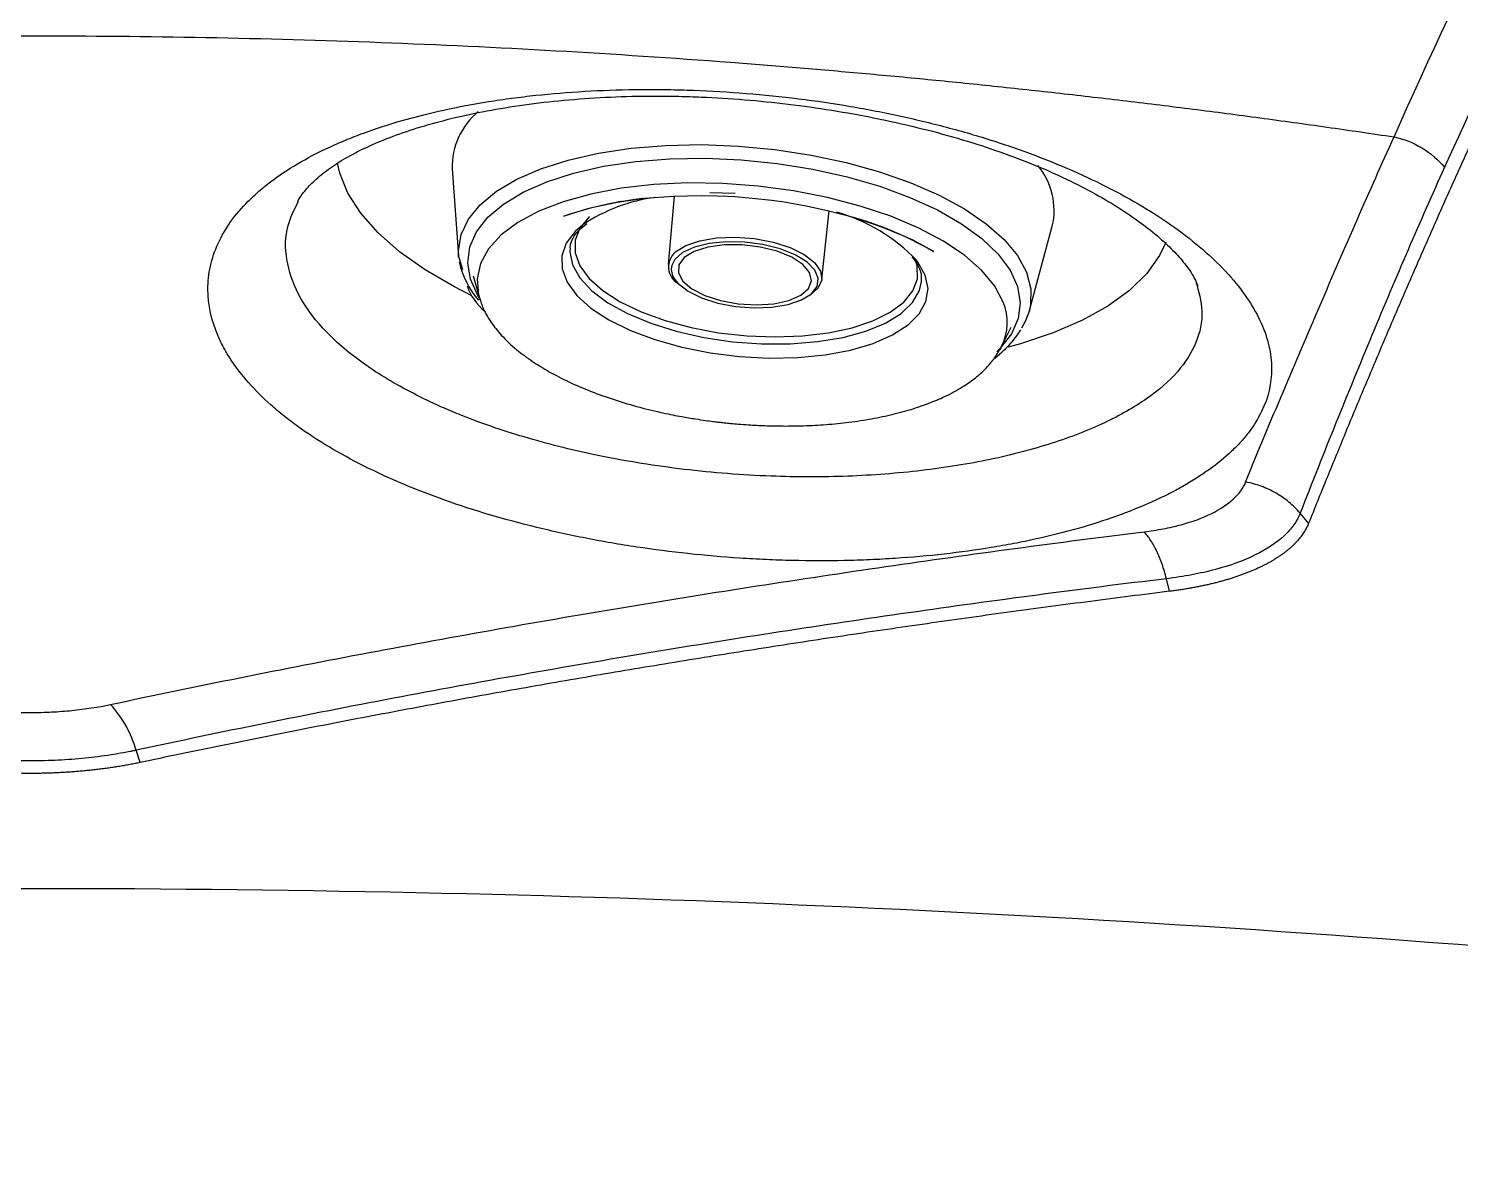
# Model space of a CAD drawing. Extents: x 527 to 611, y 788 to 934.
# Drawn here: x 569.282 to 573.551, y 875.914 to 879.294 of the extents above; entities that cross this region are included whole.
import ezdxf

# ---------------------------------------------------------------- set-up
doc = ezdxf.new("R2010")
doc.units = 0
doc.header["$MEASUREMENT"] = 0
doc.layers.add('1', color=4, linetype='Continuous')
doc.layers.add('GEOMETRY', color=4, linetype='Continuous', lineweight=25)

# ---------------------------------------------------------------- blocks, each defined once
blk = doc.blocks.new('2026_FLASH')
at = {"layer": 'GEOMETRY'}
for p, q in [((43.4652, 75.5626), (43.4847, 75.3024)), ((44.1274, 75.4815), (44.1098, 75.277)), ((44.5679, 75.2332), (44.5894, 75.4373)), ((45.1866, 75.1399), (45.2549, 75.3917)), ((43.485, 75.2989), (43.4847, 75.3024)), ((43.4847, 75.3019), (43.4961, 75.2626)), ((43.5287, 75.2438), (43.5458, 75.1812)), ((44.8649, 75.2265), (44.8653, 75.2335)), ((43.5458, 75.1812), (43.5511, 75.1662)), ((45.1036, 75.0324), (45.1323, 75.0907)), ((46.019, 74.5057), (45.9939, 74.5357)), ((45.5951, 74.3404), (45.5951, 74.3404)), ((45.6046, 74.3029), (45.5951, 74.3404)), ((42.5354, 73.7925), (42.5235, 73.829))]:
    blk.add_line(p, q, dxfattribs=at)
at = {"layer": 'GEOMETRY', "flags": 128}
for points in [[(43.8116, 75.5888), (43.9019, 75.6094), (43.9993, 75.624), (44.1024, 75.6325), (44.2093, 75.6347), (44.3183, 75.6306), (44.4277, 75.6203), (44.5356, 75.6038), (44.6402, 75.5815), (44.7399, 75.5538), (44.8331, 75.5211), (44.918, 75.4839), (44.9935, 75.4429), (45.0582, 75.3987), (45.1111, 75.352), (45.1513, 75.3037), (45.1782, 75.2545), (45.1912, 75.2052), (45.1903, 75.1566), (45.1866, 75.1399)], [(43.5242, 75.1842), (43.4726, 75.2104), (43.3853, 75.2615), (43.3091, 75.3155), (43.2449, 75.372), (43.1934, 75.4302), (43.1551, 75.4896), (43.1305, 75.5494), (43.1234, 75.5796)], [(43.4847, 75.3024), (43.4842, 75.3184), (43.4922, 75.3663), (43.514, 75.4123), (43.5494, 75.4556), (43.5977, 75.4955), (43.6582, 75.5314), (43.7299, 75.5627), (43.8116, 75.5888)], [(43.8279, 75.5499), (43.9169, 75.5701), (44.013, 75.5843), (44.1146, 75.5923), (44.2201, 75.5941), (44.3275, 75.5894), (44.435, 75.5785), (44.5409, 75.5615), (44.6433, 75.5387), (44.7403, 75.5105), (44.8305, 75.4774), (44.9122, 75.44), (44.9841, 75.3988), (45.0448, 75.3546), (45.0934, 75.3081), (45.1291, 75.2602), (45.1512, 75.2116), (45.1593, 75.1633), (45.1533, 75.1159), (45.1334, 75.0704), (45.0998, 75.0275), (45.0893, 75.0173)], [(43.5515, 75.1714), (43.5425, 75.1854), (43.5204, 75.2339), (43.5123, 75.2823), (43.5183, 75.3297), (43.5382, 75.3752), (43.5718, 75.4181), (43.6185, 75.4577), (43.6774, 75.4932), (43.7476, 75.5241), (43.8279, 75.5499)], [(45.1088, 75.165), (45.0838, 75.2125), (45.0452, 75.2591), (44.9939, 75.3041), (44.9308, 75.3466), (44.857, 75.3858), (44.7737, 75.421), (44.6825, 75.4517), (44.5851, 75.4773), (44.4831, 75.4972), (44.3784, 75.5112), (44.2728, 75.5191), (44.1682, 75.5206), (44.0665, 75.5157), (43.9696, 75.5046), (43.879, 75.4874), (43.7966, 75.4644), (43.7236, 75.4361), (43.6615, 75.4029), (43.6113, 75.3655), (43.5739, 75.3244), (43.55, 75.2806), (43.5401, 75.2346), (43.5442, 75.1874), (43.5458, 75.1812)], [(43.954, 75.4625), (43.9539, 75.4625), (43.9554, 75.4628), (43.9578, 75.4632), (43.9653, 75.4646), (43.9703, 75.4654), (43.9708, 75.4655), (43.9709, 75.4655), (43.9709, 75.4655), (43.9709, 75.4655), (43.9708, 75.4655), (43.9707, 75.4655), (43.9705, 75.4654), (43.97, 75.4654), (43.9687, 75.4651), (43.9637, 75.4643), (43.9612, 75.4639), (43.9601, 75.4636), (43.9597, 75.4636), (43.9596, 75.4636), (43.9596, 75.4636), (43.9596, 75.4636), (43.9596, 75.4636), (43.9596, 75.4636), (43.9596, 75.4636), (43.9596, 75.4636), (43.9596, 75.4636), (43.9597, 75.4636), (43.9601, 75.4637), (43.9631, 75.4642), (44.0124, 75.4716), (44.0328, 75.4741), (44.0342, 75.4743), (44.0343, 75.4743), (44.0343, 75.4743), (44.0343, 75.4743), (44.0343, 75.4743), (44.0343, 75.4743), (44.0343, 75.4743), (44.0343, 75.4743), (44.0343, 75.4743), (44.0342, 75.4743), (44.0342, 75.4743), (44.034, 75.4743), (44.0324, 75.4741), (44.0042, 75.4706), (43.9385, 75.4597), (43.8688, 75.4437), (43.7992, 75.4217), (43.7984, 75.4215), (43.7982, 75.4214), (43.7982, 75.4214), (43.7982, 75.4214), (43.7982, 75.4214), (43.7982, 75.4214), (43.7982, 75.4214), (43.7982, 75.4214), (43.7982, 75.4214), (43.7982, 75.4214), (43.7982, 75.4214), (43.7982, 75.4214), (43.7986, 75.4215), (43.815, 75.4273), (43.882, 75.4471), (43.9575, 75.4632), (44.0394, 75.4748), (44.1251, 75.4815), (44.2087, 75.4832), (44.255, 75.4824), (44.2864, 75.481), (44.3082, 75.4797), (44.3599, 75.4756)], [(44.3099, 75.4894), (44.3094, 75.4895), (44.2337, 75.4911)], [(44.3599, 75.4756), (44.4183, 75.469), (44.4553, 75.4638), (44.5165, 75.4532), (44.5852, 75.4385), (44.6619, 75.418), (44.7408, 75.3917), (44.8142, 75.3616), (44.8727, 75.3324), (44.9003, 75.3166), (44.9011, 75.3161), (44.9012, 75.3161), (44.9013, 75.316), (44.9013, 75.316), (44.9013, 75.316), (44.9013, 75.316), (44.9013, 75.316), (44.9013, 75.316), (44.9013, 75.316), (44.9013, 75.316), (44.9012, 75.3161), (44.9012, 75.3161), (44.9, 75.3168), (44.8398, 75.3495), (44.7642, 75.3829), (44.714, 75.4014), (44.6799, 75.4126), (44.6795, 75.4127), (44.6795, 75.4127), (44.6795, 75.4127), (44.6795, 75.4127), (44.6795, 75.4127), (44.6795, 75.4127), (44.6795, 75.4127), (44.6795, 75.4127), (44.6795, 75.4127), (44.6795, 75.4127), (44.6796, 75.4127), (44.68, 75.4125), (44.6851, 75.4109), (44.7356, 75.3937), (44.7504, 75.3882), (44.7507, 75.388), (44.7508, 75.388), (44.7508, 75.388), (44.7508, 75.388), (44.7508, 75.388), (44.7508, 75.388), (44.7508, 75.388), (44.7508, 75.388), (44.7507, 75.388), (44.7506, 75.3881), (44.7504, 75.3882), (44.7491, 75.3887), (44.7421, 75.3913), (44.7407, 75.3918), (44.7403, 75.392), (44.7402, 75.392), (44.7401, 75.392), (44.7401, 75.3921), (44.7401, 75.3921), (44.7401, 75.392), (44.7402, 75.392), (44.7407, 75.3918), (44.7424, 75.3912), (44.749, 75.3887), (44.7539, 75.3868), (44.7555, 75.3862), (44.7564, 75.3858), (44.7563, 75.3859)], [(43.8548, 75.3953), (43.8326, 75.376), (43.8058, 75.3409), (43.7927, 75.3032), (43.7937, 75.2641), (43.8089, 75.2244), (43.8377, 75.1853), (43.8795, 75.1476), (43.9332, 75.1126), (43.9973, 75.0809), (44.0703, 75.0535), (44.1502, 75.031), (44.235, 75.0141), (44.3224, 75.0031), (44.4102, 74.9984), (44.4962, 75.0001), (44.578, 75.0081), (44.6537, 75.0222), (44.7211, 75.0421), (44.7787, 75.0673), (44.8248, 75.097), (44.8583, 75.1306), (44.8783, 75.1671), (44.8844, 75.2056), (44.8762, 75.2452), (44.8762, 75.2452)], [(43.8747, 75.4204), (43.8731, 75.4189), (43.8459, 75.3854), (43.8323, 75.3494), (43.8325, 75.3118), (43.8467, 75.2737), (43.8744, 75.2361), (43.9149, 75.2), (43.967, 75.1664), (44.0294, 75.1363), (44.1003, 75.1104), (44.1778, 75.0895), (44.2598, 75.0741), (44.3441, 75.0646), (44.4283, 75.0614), (44.5102, 75.0644), (44.5875, 75.0737), (44.6581, 75.0889), (44.7201, 75.1097), (44.7718, 75.1354), (44.8118, 75.1655), (44.839, 75.1989), (44.8526, 75.235), (44.8523, 75.2726), (44.8477, 75.2896)], [(44.5571, 75.2347), (44.5569, 75.2362), (44.5465, 75.2609), (44.523, 75.2848), (44.4879, 75.3063), (44.4434, 75.3241), (44.3923, 75.337), (44.3377, 75.3442), (44.2832, 75.3453), (44.2321, 75.3401), (44.1877, 75.3292), (44.1527, 75.313), (44.1294, 75.2927), (44.1202, 75.2746)], [(44.1313, 75.3147), (44.1621, 75.3339), (44.2039, 75.3482), (44.2542, 75.3567), (44.3098, 75.3588), (44.3673, 75.3545), (44.423, 75.3439), (44.4734, 75.3277), (44.5153, 75.3071), (44.5462, 75.2832), (44.564, 75.2575), (44.5677, 75.2317), (44.5571, 75.2075), (44.5327, 75.1862), (44.5282, 75.1835)], [(45.5935, 75.343), (45.5748, 75.3038), (45.5365, 75.2504), (45.485, 75.2), (45.4208, 75.1534), (45.3446, 75.1111), (45.2573, 75.0734), (45.1599, 75.0409), (45.1238, 75.0309)], [(43.817, 75.3269), (43.8165, 75.315), (43.8243, 75.276), (43.8462, 75.2371), (43.8816, 75.1993), (43.9296, 75.1635), (43.9887, 75.1309), (44.0575, 75.1022), (44.134, 75.0782), (44.2161, 75.0597), (44.3016, 75.0471), (44.3882, 75.0408), (44.4736, 75.0408), (44.5553, 75.0473), (44.6311, 75.0601), (44.6991, 75.0788), (44.7572, 75.1028), (44.804, 75.1316), (44.8382, 75.1643), (44.8588, 75.2002), (44.8649, 75.2265)], [(44.1576, 75.2981), (44.1415, 75.2763), (44.14, 75.2523), (44.1531, 75.2279), (44.18, 75.2049), (44.2186, 75.185), (44.266, 75.1696), (44.3188, 75.16), (44.3731, 75.1568), (44.4247, 75.1603), (44.4699, 75.1701), (44.5053, 75.1857), (44.5284, 75.2058), (44.5373, 75.2289), (44.5314, 75.2533), (44.5112, 75.2772), (44.4782, 75.2989), (44.4348, 75.3167), (44.3842, 75.3293), (44.3301, 75.3358), (44.2767, 75.3357), (44.2278, 75.3289), (44.1871, 75.3161), (44.1576, 75.2981)], [(44.8762, 75.2452), (44.8542, 75.2847), (44.8495, 75.2909)], [(44.1296, 75.2324), (44.1398, 75.2203), (44.1693, 75.1974), (44.2095, 75.1776), (44.2577, 75.1622), (44.3109, 75.1521), (44.3659, 75.1479), (44.4191, 75.1499), (44.4673, 75.158), (44.5073, 75.1717), (44.5366, 75.1901)], [(44.5366, 75.1901), (44.5535, 75.212), (44.5571, 75.2347)], [(45.1866, 75.1399), (45.1753, 75.1095), (45.1633, 75.0878)]]:
    blk.add_lwpolyline(points, dxfattribs=at)
at = {"layer": 'GEOMETRY'}
for centre, radius, start, end in [((43.6825, 75.5663), 0.2173, 129.8633, 180.991), ((45.0515, 75.4385), 0.2088, 347.0284, 39.8122), ((44.1361, 74.9789), 0.5025, 97.2763, 124.0457), ((44.4637, 74.9186), 0.5361, 43.9827, 73.906), ((44.1687, 75.2705), 0.0578, 130.2271, 239.6243), ((43.7343, 75.3376), 0.253, 191.836, 221.2268), ((44.1689, 75.2633), 0.0499, 166.9386, 218.2053), ((44.9593, 75.1045), 0.1613, 333.4645, 22.0329), ((42.1901, 73.7329), 0.347, 16.0804, 42.1156)]:
    blk.add_arc(centre, radius, start, end, dxfattribs=at)
for points, knots in [([(46.2737, 75.658), (46.4895, 76.1412), (46.7062, 76.5818), (47.1401, 77.3788), (47.3573, 77.7351), (47.5743, 78.0497)], [0, 0, 0, 0, 0.5, 0.5, 1, 1, 1, 1]), ([(47.748, 77.9852), (47.5283, 77.6673), (47.3079, 77.3072), (46.8664, 76.5014), (46.6452, 76.0558), (46.4242, 75.5672)], [0, 0, 0, 0, 0.5, 0.5, 1, 1, 1, 1]), ([(47.7673, 77.9373), (47.7585, 77.9244), (47.7409, 77.8988), (47.7144, 77.8598), (47.6879, 77.8204), (47.6615, 77.7806), (47.635, 77.7404), (47.6085, 77.6998), (47.582, 77.6588), (47.5555, 77.6174), (47.529, 77.5756), (47.5025, 77.5333), (47.476, 77.4906), (47.4495, 77.4476), (47.423, 77.4041), (47.3965, 77.3602), (47.37, 77.3159), (47.3435, 77.2711), (47.3169, 77.226), (47.2904, 77.1805), (47.2639, 77.1345), (47.2374, 77.0881), (47.2108, 77.0413), (47.1843, 76.9941), (47.1578, 76.9465), (47.1313, 76.8985), (47.1047, 76.85), (47.0782, 76.8012), (47.0517, 76.7519), (47.0251, 76.7022), (46.9986, 76.6521), (46.9721, 76.6016), (46.9456, 76.5506), (46.919, 76.4993), (46.8925, 76.4475), (46.866, 76.3953), (46.8395, 76.3427), (46.8129, 76.2897), (46.7864, 76.2363), (46.7599, 76.1824), (46.7334, 76.1282), (46.7069, 76.0735), (46.6803, 76.0184), (46.6538, 75.9629), (46.6273, 75.907), (46.6008, 75.8506), (46.5743, 75.7939), (46.5478, 75.7367), (46.5213, 75.6791), (46.4949, 75.6211), (46.4684, 75.5627), (46.4419, 75.5038), (46.4154, 75.4446), (46.389, 75.3849), (46.3625, 75.3248), (46.336, 75.2643), (46.3096, 75.2034), (46.2831, 75.142), (46.2567, 75.0803), (46.2303, 75.0181), (46.2038, 74.9555), (46.1774, 74.8925), (46.151, 74.8291), (46.1246, 74.7652), (46.0982, 74.701), (46.0718, 74.6363), (46.0454, 74.5712), (46.0278, 74.5275), (46.019, 74.5057)], [0, 0, 0, 0, 0.0151518, 0.0303037, 0.0454556, 0.0606074, 0.0757593, 0.0909112, 0.1060631, 0.121215, 0.1363669, 0.1515188, 0.1666706, 0.1818225, 0.1969744, 0.2121262, 0.227278, 0.2424299, 0.2575817, 0.2727335, 0.2878852, 0.303037, 0.3181887, 0.3333404, 0.3484921, 0.3636438, 0.3787955, 0.3939471, 0.4090987, 0.4242503, 0.4394019, 0.4545535, 0.469705, 0.4848565, 0.500008, 0.5151594, 0.5303109, 0.5454623, 0.5606136, 0.575765, 0.5909163, 0.6060676, 0.6212189, 0.6363702, 0.6515214, 0.6666727, 0.6818239, 0.6969751, 0.7121262, 0.7272774, 0.7424286, 0.7575797, 0.7727309, 0.7878821, 0.8030332, 0.8181844, 0.8333355, 0.8484867, 0.8636379, 0.8787892, 0.8939404, 0.9090917, 0.924243, 0.9393943, 0.9545457, 0.9696971, 0.9848485, 1, 1, 1, 1]), ([(38.1468, 75.6578), (38.1808, 75.6628), (38.2489, 75.6729), (38.3511, 75.6876), (38.4533, 75.7019), (38.5554, 75.7158), (38.6575, 75.7292), (38.7597, 75.7423), (38.8618, 75.755), (38.9638, 75.7674), (39.0659, 75.7793), (39.1679, 75.7908), (39.27, 75.802), (39.3719, 75.8127), (39.4739, 75.8231), (39.5758, 75.8331), (39.6777, 75.8427), (39.7796, 75.8519), (39.8814, 75.8607), (39.9832, 75.8691), (40.0849, 75.8772), (40.1866, 75.8849), (40.2883, 75.8922), (40.39, 75.8991), (40.4915, 75.9056), (40.5931, 75.9118), (40.6946, 75.9176), (40.796, 75.923), (40.8974, 75.928), (40.9987, 75.9327), (41.1, 75.9369), (41.2013, 75.9408), (41.3024, 75.9444), (41.4036, 75.9475), (41.5046, 75.9503), (41.6056, 75.9527), (41.7065, 75.9547), (41.8074, 75.9564), (41.9082, 75.9577), (42.009, 75.9586), (42.1096, 75.9592), (42.3504, 75.9596), (42.7315, 75.956), (43.2529, 75.9412), (43.7747, 75.9165), (44.1874, 75.8891), (44.4915, 75.865), (44.6874, 75.848), (44.8838, 75.8296), (45.0808, 75.8096), (45.2784, 75.7882), (45.4765, 75.7653), (45.6751, 75.7409), (45.8742, 75.7148), (46.0739, 75.6873), (46.207, 75.6677), (46.2737, 75.6579)], [0, 0, 0, 0, 0.012678, 0.025346, 0.038005, 0.050655, 0.063295, 0.075926, 0.088548, 0.101161, 0.113765, 0.126359, 0.138944, 0.151521, 0.164088, 0.176645, 0.189194, 0.201734, 0.214265, 0.226786, 0.239299, 0.251803, 0.264297, 0.276783, 0.28926, 0.301727, 0.314186, 0.326636, 0.339078, 0.35151, 0.363933, 0.376347, 0.388753, 0.401149, 0.413537, 0.425916, 0.438285, 0.450646, 0.462999, 0.475342, 0.487677, 0.500003, 0.563839, 0.627759, 0.691762, 0.755848, 0.779858, 0.803958, 0.828148, 0.852428, 0.876798, 0.901258, 0.925808, 0.950448, 0.975178, 1, 1, 1, 1]), ([(44.3227, 75.7892), (44.2703, 75.7931), (44.2181, 75.7959), (44.1401, 75.7984), (44.1141, 75.7989), (44.0625, 75.7994), (44.0369, 75.7994), (43.9098, 75.7978), (43.8111, 75.792), (43.6913, 75.7792), (43.6676, 75.7764), (43.6204, 75.7701), (43.597, 75.7667), (43.5281, 75.7557), (43.4837, 75.7473), (43.355, 75.719), (43.275, 75.6962), (43.1827, 75.6623), (43.1647, 75.6552), (43.1297, 75.6407), (43.1128, 75.6333), (43.0635, 75.6104), (43.0328, 75.5942), (42.9755, 75.5604), (42.9489, 75.5426), (42.9121, 75.5147), (42.9004, 75.5052), (42.8781, 75.4858), (42.8675, 75.4759), (42.8178, 75.4259), (42.7879, 75.3839), (42.7577, 75.3179), (42.75, 75.2954), (42.7398, 75.2496), (42.7373, 75.2265), (42.7375, 75.1571), (42.7477, 75.1105), (42.7732, 75.0519), (42.7789, 75.0401), (42.7917, 75.0167), (42.7987, 75.005), (42.8214, 74.9704), (42.8389, 74.9476), (42.8785, 74.9027), (42.9007, 74.8806), (42.9374, 74.8479), (42.9502, 74.8371), (42.9771, 74.8156), (42.9911, 74.8049), (43.0638, 74.7524), (43.1297, 74.7131), (43.2395, 74.6581), (43.2779, 74.6403), (43.3385, 74.6148), (43.3592, 74.6064), (43.4012, 74.5901), (43.4225, 74.5822), (43.5306, 74.5439), (43.6218, 74.5169), (43.7418, 74.4876), (43.7661, 74.482), (43.8153, 74.4712), (43.8402, 74.466), (43.9151, 74.4513), (43.9654, 74.4426), (44.1172, 74.4197), (44.2197, 74.4086), (44.3494, 74.4001), (44.3755, 74.3986), (44.4277, 74.3963), (44.4538, 74.3954), (44.5319, 74.3936), (44.5835, 74.3935), (44.6604, 74.3951), (44.686, 74.3959), (44.7366, 74.398), (44.7617, 74.3994), (44.8362, 74.4043), (44.8849, 74.4086), (44.9802, 74.4194), (45.027, 74.4258), (45.0955, 74.4371), (45.1181, 74.4411), (45.1628, 74.4496), (45.185, 74.4542), (45.2935, 74.4781), (45.3734, 74.5009), (45.483, 74.5402), (45.5178, 74.5542), (45.5674, 74.5764), (45.5835, 74.5841), (45.6145, 74.5997), (45.6295, 74.6077), (45.7013, 74.6482), (45.7498, 74.683), (45.7992, 74.7298), (45.8085, 74.7393), (45.826, 74.7587), (45.8341, 74.7685), (45.8566, 74.7983), (45.869, 74.8185), (45.8989, 74.8803), (45.9089, 74.9229), (45.9086, 74.9785), (45.908, 74.9897), (45.9053, 75.0121), (45.9033, 75.0233), (45.8956, 75.057), (45.888, 75.0796), (45.8678, 75.125), (45.8552, 75.1477), (45.8251, 75.1934), (45.8074, 75.2165), (45.7478, 75.2845), (45.6992, 75.3287), (45.6132, 75.393), (45.5822, 75.4142), (45.516, 75.4556), (45.4811, 75.4756), (45.3715, 75.5335), (45.2918, 75.5693), (45.1837, 75.6102), (45.1616, 75.6182), (45.1168, 75.6337), (45.0942, 75.6412), (45.0254, 75.663), (44.9787, 75.6765), (44.8833, 75.7015), (44.8347, 75.713), (44.7603, 75.7288), (44.7353, 75.7338), (44.6848, 75.7433), (44.6592, 75.7478), (44.531, 75.7689), (44.4274, 75.7813), (44.3227, 75.7892)], [0, 0, 0, 0, 0.015625, 0.015625, 0.023438, 0.023438, 0.03125, 0.03125, 0.0625, 0.0625, 0.070313, 0.070313, 0.078125, 0.078125, 0.09375, 0.09375, 0.125, 0.125, 0.132813, 0.132813, 0.140625, 0.140625, 0.15625, 0.15625, 0.171875, 0.171875, 0.179688, 0.179688, 0.1875, 0.1875, 0.21875, 0.21875, 0.234375, 0.234375, 0.25, 0.25, 0.28125, 0.28125, 0.289063, 0.289063, 0.296875, 0.296875, 0.3125, 0.3125, 0.328125, 0.328125, 0.335938, 0.335938, 0.34375, 0.34375, 0.375, 0.375, 0.390625, 0.390625, 0.398438, 0.398438, 0.40625, 0.40625, 0.4375, 0.4375, 0.445313, 0.445313, 0.453125, 0.453125, 0.46875, 0.46875, 0.5, 0.5, 0.507813, 0.507813, 0.515625, 0.515625, 0.53125, 0.53125, 0.539063, 0.539063, 0.546875, 0.546875, 0.5625, 0.5625, 0.578125, 0.578125, 0.585938, 0.585938, 0.59375, 0.59375, 0.625, 0.625, 0.640625, 0.640625, 0.648438, 0.648438, 0.65625, 0.65625, 0.6875, 0.6875, 0.695313, 0.695313, 0.703125, 0.703125, 0.71875, 0.71875, 0.75, 0.75, 0.757813, 0.757813, 0.765625, 0.765625, 0.78125, 0.78125, 0.796875, 0.796875, 0.8125, 0.8125, 0.84375, 0.84375, 0.859375, 0.859375, 0.875, 0.875, 0.90625, 0.90625, 0.914062, 0.914062, 0.921875, 0.921875, 0.9375, 0.9375, 0.953125, 0.953125, 0.960937, 0.960937, 0.96875, 0.96875, 1, 1, 1, 1]), ([(43.0054, 75.4654), (43.0058, 75.4662), (43.0088, 75.4733), (43.0223, 75.4928), (43.0491, 75.523), (43.0888, 75.5566), (43.139, 75.5903), (43.1992, 75.6226), (43.2699, 75.6533), (43.3502, 75.6818), (43.441, 75.7079), (43.5417, 75.7309), (43.6511, 75.7501), (43.7678, 75.765), (43.8904, 75.7749), (44.0151, 75.7801), (44.0997, 75.7793), (44.141, 75.7789)], [0, 0, 0, 0, 0.008891, 0.079197, 0.153808, 0.224991, 0.294597, 0.363353, 0.429645, 0.497186, 0.566572, 0.637552, 0.709779, 0.782851, 0.856362, 0.929891, 1, 1, 1, 1]), ([(44.141, 75.7789), (44.1633, 75.7782), (44.2284, 75.7764), (44.3374, 75.7695), (44.4677, 75.7564), (44.5979, 75.7381), (44.7266, 75.7149), (44.8521, 75.6869), (44.9725, 75.6546), (45.086, 75.6185), (45.1912, 75.5794), (45.2871, 75.5377), (45.3739, 75.4939), (45.4515, 75.4484), (45.5194, 75.4021), (45.5763, 75.3567), (45.6213, 75.3137), (45.6544, 75.275), (45.6758, 75.2431), (45.6862, 75.2218), (45.688, 75.215), (45.6887, 75.2127)], [0, 0, 0, 0, 0.029549, 0.086085, 0.143103, 0.200719, 0.258733, 0.316882, 0.374766, 0.432071, 0.488507, 0.543875, 0.598768, 0.654205, 0.709752, 0.764836, 0.819004, 0.871912, 0.923479, 0.974092, 1, 1, 1, 1]), ([(45.8314, 74.6285), (45.8682, 74.7196), (45.9056, 74.809), (45.98, 74.9854), (46.0172, 75.0724), (46.1281, 75.3299), (46.2009, 75.4969), (46.2738, 75.6579)], [0, 0, 0, 0, 0.25, 0.25, 0.5, 0.5, 1, 1, 1, 1]), ([(46.2737, 75.658), (46.3029, 75.6517), (46.3312, 75.6405), (46.3825, 75.6095), (46.4054, 75.5898), (46.4242, 75.5672)], [0, 0, 0, 0, 0.5, 0.5, 1, 1, 1, 1]), ([(46.4243, 75.5671), (46.3513, 75.4061), (46.2795, 75.2389), (46.1721, 74.9808), (46.1364, 74.8935), (46.0649, 74.7167), (46.0292, 74.6271), (45.9939, 74.5357)], [0, 0, 0, 0, 0.5, 0.5, 0.75, 0.75, 1, 1, 1, 1]), ([(45.6824, 75.228), (45.691, 75.1976), (45.709, 75.1346), (45.6884, 75.0436), (45.6337, 74.9558), (45.5414, 74.8755), (45.4155, 74.8036), (45.2579, 74.7423), (45.0736, 74.6936), (44.8676, 74.6604), (44.6466, 74.6433), (44.4074, 74.6435), (44.1564, 74.6632), (43.9116, 74.7024), (43.69, 74.7572), (43.4951, 74.8233), (43.3246, 74.902), (43.1826, 74.9905), (43.0744, 75.0871), (43.0011, 75.1885), (42.9677, 75.2918), (42.9671, 75.3856), (42.9952, 75.4412), (43.0071, 75.4647)], [0, 0, 0, 0, 0.0437762, 0.0909697, 0.1381673, 0.1858468, 0.2335284, 0.2818545, 0.3301786, 0.3784841, 0.4267886, 0.4750327, 0.5289829, 0.5829328, 0.6309183, 0.6789029, 0.7268115, 0.7747187, 0.82241, 0.8701015, 0.9176585, 0.9652172, 1, 1, 1, 1]), ([(43.8175, 75.3267), (43.8175, 75.3278), (43.817, 75.3377), (43.8247, 75.3545), (43.84, 75.3785), (43.8587, 75.3933), (43.867, 75.3999)], [0, 0, 0, 0, 0.04768, 0.409234, 0.737061, 1, 1, 1, 1]), ([(44.8365, 75.2998), (44.8422, 75.2927), (44.8524, 75.2798), (44.8572, 75.2681), (44.8594, 75.2629)], [0, 0, 0, 0, 0.549712, 1, 1, 1, 1]), ([(44.8594, 75.2629), (44.861, 75.2582), (44.8649, 75.2471), (44.8644, 75.2372), (44.8641, 75.2316)], [0, 0, 0, 0, 0.421355, 1, 1, 1, 1]), ([(43.5106, 75.2127), (43.5108, 75.2123), (43.5185, 75.1855), (43.5389, 75.1593), (43.5642, 75.1364), (43.5645, 75.1361)], [0, 0, 0, 0, 0.016679, 0.990138, 1, 1, 1, 1]), ([(43.5511, 75.1662), (43.553, 75.1605), (43.5599, 75.14), (43.5802, 75.1056), (43.6128, 75.0641), (43.6541, 75.0252), (43.7031, 74.9888), (43.7551, 74.9568), (43.8135, 74.9267), (43.8793, 74.8984), (43.9502, 74.8731), (44.0228, 74.8517), (44.0897, 74.8356), (44.1456, 74.8244), (44.1874, 74.8174), (44.2183, 74.8128), (44.2407, 74.8098), (44.2567, 74.8079), (44.2681, 74.8066), (44.2806, 74.8052), (44.2895, 74.8043), (44.2958, 74.8037)], [0, 0, 0, 0, 0.0300853, 0.1090137, 0.1860561, 0.2777443, 0.3545869, 0.4267908, 0.5033171, 0.5825377, 0.661534, 0.7379546, 0.8094117, 0.8618163, 0.9010751, 0.9296205, 0.9500826, 0.9646496, 0.9749846, 0.9823049, 1, 1, 1, 1]), ([(45.0793, 74.9952), (45.096, 75.0087), (45.1295, 75.0359), (45.1505, 75.0669), (45.1611, 75.0824)], [0, 0, 0, 0, 0.499188, 1, 1, 1, 1]), ([(44.2958, 74.8037), (44.3036, 74.803), (44.3214, 74.8014), (44.3552, 74.7989), (44.3998, 74.7966), (44.4547, 74.7955), (44.5161, 74.7964), (44.5818, 74.7999), (44.6497, 74.8068), (44.7167, 74.817), (44.7807, 74.8304), (44.84, 74.8468), (44.8927, 74.8653), (44.9422, 74.8868), (44.987, 74.9113), (45.0238, 74.937), (45.0506, 74.9608), (45.0752, 74.9865), (45.0862, 75.0044), (45.0925, 75.0147)], [0, 0, 0, 0, 0.02228, 0.05062, 0.096018, 0.149062, 0.207649, 0.273591, 0.343164, 0.414447, 0.486385, 0.557757, 0.626709, 0.690711, 0.766372, 0.838615, 0.892301, 0.938163, 1, 1, 1, 1]), ([(45.0925, 75.0147), (45.0955, 75.0187), (45.0997, 75.0243), (45.1028, 75.0307), (45.1036, 75.0324)], [0, 0, 0, 0, 0.724566, 1, 1, 1, 1]), ([(45.5284, 74.4804), (45.5481, 74.4828), (45.5672, 74.4858), (45.6041, 74.4929), (45.6219, 74.497), (45.6724, 74.5105), (45.7024, 74.5215), (45.755, 74.5474), (45.7768, 74.5617), (45.8029, 74.5855), (45.8104, 74.5937), (45.8229, 74.6107), (45.8278, 74.6195), (45.8314, 74.6285)], [0, 0, 0, 0, 0.125, 0.125, 0.25, 0.25, 0.5, 0.5, 0.75, 0.75, 0.875, 0.875, 1, 1, 1, 1]), ([(45.9939, 74.5357), (45.9838, 74.5478), (45.9727, 74.5589), (45.9485, 74.579), (45.9354, 74.5881), (45.9074, 74.6041), (45.8928, 74.6108), (45.8702, 74.6189), (45.8626, 74.6213), (45.847, 74.6255), (45.8392, 74.6272), (45.8314, 74.6285)], [0, 0, 0, 0, 0.25, 0.25, 0.5, 0.5, 0.75, 0.75, 0.875, 0.875, 1, 1, 1, 1]), ([(45.9939, 74.5357), (45.9916, 74.5298), (45.9889, 74.5239), (45.9825, 74.5123), (45.9789, 74.5066), (45.9669, 74.4897), (45.9571, 74.4787), (45.9231, 74.4473), (45.8945, 74.4283), (45.825, 74.3942), (45.7854, 74.3798), (45.7188, 74.362), (45.6953, 74.3567), (45.6587, 74.3498), (45.6462, 74.3477), (45.621, 74.3438), (45.6081, 74.342), (45.5951, 74.3404)], [0, 0, 0, 0, 0.0625, 0.0625, 0.125, 0.125, 0.25, 0.25, 0.5, 0.5, 0.75, 0.75, 0.875, 0.875, 0.9375, 0.9375, 1, 1, 1, 1]), ([(46.019, 74.5057), (46.0181, 74.5035), (46.0164, 74.4993), (46.0133, 74.493), (46.01, 74.4868), (46.0063, 74.4806), (46.0023, 74.4744), (45.998, 74.4684), (45.9933, 74.4624), (45.9884, 74.4564), (45.9832, 74.4506), (45.9777, 74.4448), (45.9718, 74.4391), (45.9657, 74.4334), (45.9593, 74.4279), (45.9526, 74.4224), (45.9456, 74.417), (45.9383, 74.4117), (45.9307, 74.4064), (45.9228, 74.4013), (45.9147, 74.3963), (45.9063, 74.3913), (45.8976, 74.3865), (45.8886, 74.3818), (45.8794, 74.3771), (45.8699, 74.3726), (45.8602, 74.3682), (45.8502, 74.3639), (45.8399, 74.3597), (45.8294, 74.3556), (45.8187, 74.3516), (45.8077, 74.3477), (45.7965, 74.344), (45.7851, 74.3404), (45.7735, 74.3369), (45.7616, 74.3335), (45.7495, 74.3302), (45.7373, 74.3271), (45.7248, 74.3241), (45.7122, 74.3212), (45.6993, 74.3185), (45.6863, 74.3158), (45.6731, 74.3133), (45.6597, 74.311), (45.6462, 74.3088), (45.6325, 74.3067), (45.6187, 74.3047), (45.6093, 74.3035), (45.6046, 74.3029)], [0, 0, 0, 0, 0.021736, 0.043472, 0.065208, 0.086946, 0.108685, 0.130425, 0.152166, 0.173907, 0.19565, 0.217393, 0.239136, 0.26088, 0.282623, 0.304365, 0.326107, 0.347848, 0.369588, 0.391326, 0.413064, 0.4348, 0.456535, 0.47827, 0.500005, 0.52174, 0.543476, 0.565212, 0.58695, 0.608689, 0.63043, 0.652171, 0.673913, 0.695656, 0.717399, 0.739142, 0.760885, 0.782628, 0.804369, 0.82611, 0.84785, 0.869589, 0.891326, 0.913063, 0.934798, 0.956532, 0.978266, 1, 1, 1, 1]), ([(42.4475, 73.9656), (42.5758, 73.9931), (42.7042, 74.0196), (42.961, 74.0711), (43.0894, 74.096), (43.4747, 74.1687), (43.7315, 74.2143), (44.2452, 74.2997), (44.502, 74.3394), (44.887, 74.3953), (45.0153, 74.4134), (45.2718, 74.448), (45.4001, 74.4647), (45.5284, 74.4804)], [0, 0, 0, 0, 0.125, 0.125, 0.25, 0.25, 0.5, 0.5, 0.75, 0.75, 0.875, 0.875, 1, 1, 1, 1]), ([(45.5951, 74.3404), (45.5913, 74.3556), (45.5827, 74.3845), (45.5721, 74.4103), (45.5606, 74.4345), (45.5545, 74.4454), (45.545, 74.4599), (45.5418, 74.4644), (45.5351, 74.4729), (45.5317, 74.4768), (45.5284, 74.4804)], [0, 0, 0, 0, 0.25, 0.5, 0.5, 0.75, 0.75, 0.875, 0.875, 1, 1, 1, 1]), ([(45.5951, 74.3404), (45.4669, 74.3251), (45.3388, 74.3089), (45.0827, 74.2749), (44.9546, 74.2572), (44.5704, 74.2021), (44.3143, 74.1627), (43.8021, 74.0779), (43.5462, 74.0324), (43.1625, 73.9598), (43.0346, 73.9348), (42.779, 73.8832), (42.6512, 73.8566), (42.5235, 73.829)], [0, 0, 0, 0, 0.125, 0.125, 0.25, 0.25, 0.5, 0.5, 0.75, 0.75, 0.875, 0.875, 1, 1, 1, 1]), ([(45.6046, 74.3029), (45.5653, 74.298), (45.4866, 74.2882), (45.3685, 74.273), (45.2504, 74.2575), (45.1323, 74.2415), (45.0142, 74.2253), (44.8962, 74.2086), (44.7781, 74.1916), (44.66, 74.1742), (44.5419, 74.1564), (44.4238, 74.1382), (44.3057, 74.1196), (44.1876, 74.1007), (44.0695, 74.0813), (43.9514, 74.0616), (43.8333, 74.0415), (43.7153, 74.0209), (43.5972, 74), (43.4792, 73.9786), (43.3611, 73.9568), (43.2431, 73.9346), (43.1251, 73.912), (43.0071, 73.889), (42.8892, 73.8655), (42.7712, 73.8417), (42.6533, 73.8174), (42.5747, 73.8008), (42.5354, 73.7925)], [0, 0, 0, 0, 0.038462, 0.076923, 0.115385, 0.153847, 0.192309, 0.230771, 0.269233, 0.307695, 0.346157, 0.384619, 0.423081, 0.461543, 0.500004, 0.538466, 0.576927, 0.615389, 0.65385, 0.692311, 0.730772, 0.769233, 0.807694, 0.846155, 0.884616, 0.923077, 0.961539, 1, 1, 1, 1]), ([(41.9726, 73.9657), (42.0098, 73.9578), (42.0485, 73.9518), (42.1087, 73.9458), (42.129, 73.9443), (42.1695, 73.9423), (42.1898, 73.9417), (42.2306, 73.9417), (42.251, 73.9422), (42.2919, 73.9443), (42.3122, 73.9458), (42.3718, 73.9518), (42.4103, 73.9576), (42.4475, 73.9656)], [0, 0, 0, 0, 0.25, 0.25, 0.375, 0.375, 0.5, 0.5, 0.625, 0.625, 0.75, 0.75, 1, 1, 1, 1]), ([(42.5235, 73.829), (42.5205, 73.8284), (42.5174, 73.8277), (42.5112, 73.8264), (42.502, 73.8246), (42.4927, 73.8228), (42.4739, 73.8194), (42.4614, 73.8172), (42.4233, 73.8113), (42.3974, 73.808), (42.3449, 73.8027), (42.3182, 73.8007), (42.2641, 73.798), (42.2371, 73.7973), (42.1833, 73.7974), (42.1564, 73.798), (42.1029, 73.8007), (42.0762, 73.8027), (42.0231, 73.8081), (41.9971, 73.8114), (41.9588, 73.8173), (41.9461, 73.8195), (41.9274, 73.8229), (41.918, 73.8247), (41.9088, 73.8266), (41.9026, 73.8278), (41.8995, 73.8285), (41.8965, 73.8291)], [0, 0, 0, 0, 0.015625, 0.015625, 0.03125, 0.0625, 0.0625, 0.125, 0.125, 0.25, 0.25, 0.375, 0.375, 0.5, 0.5, 0.625, 0.625, 0.75, 0.75, 0.875, 0.875, 0.9375, 0.9375, 0.96875, 0.984375, 0.984375, 1, 1, 1, 1]), ([(42.5354, 73.7925), (42.5303, 73.7915), (42.5202, 73.7894), (42.5048, 73.7864), (42.4893, 73.7836), (42.4736, 73.7809), (42.4577, 73.7784), (42.4418, 73.7761), (42.4257, 73.7739), (42.4096, 73.7718), (42.3933, 73.77), (42.3769, 73.7682), (42.3605, 73.7667), (42.3439, 73.7653), (42.3273, 73.764), (42.3107, 73.763), (42.294, 73.7621), (42.2772, 73.7613), (42.2604, 73.7607), (42.2436, 73.7603), (42.2268, 73.7601), (42.21, 73.76), (42.1931, 73.7601), (42.1763, 73.7603), (42.1595, 73.7608), (42.1427, 73.7614), (42.126, 73.7621), (42.1093, 73.763), (42.0926, 73.7641), (42.076, 73.7653), (42.0595, 73.7667), (42.043, 73.7683), (42.0267, 73.77), (42.0104, 73.7719), (41.9942, 73.774), (41.9782, 73.7762), (41.9622, 73.7785), (41.9464, 73.781), (41.9307, 73.7837), (41.9152, 73.7865), (41.8998, 73.7895), (41.8897, 73.7916), (41.8846, 73.7927)], [0, 0, 0, 0, 0.024997, 0.049993, 0.07499, 0.099988, 0.124987, 0.149987, 0.174988, 0.19999, 0.224993, 0.249996, 0.274999, 0.300002, 0.325005, 0.350007, 0.375008, 0.400008, 0.425007, 0.450005, 0.475002, 0.499999, 0.524995, 0.549993, 0.574991, 0.599989, 0.62499, 0.649991, 0.674993, 0.699995, 0.724998, 0.750002, 0.775005, 0.800008, 0.82501, 0.850011, 0.875012, 0.900011, 0.925009, 0.950006, 0.975003, 1, 1, 1, 1]), ([(32.649, 72.602), (32.697, 72.6097), (32.7451, 72.6174), (32.8412, 72.6328), (32.8893, 72.6405), (33.0336, 72.6634), (33.13, 72.6786), (33.4198, 72.7234), (33.6137, 72.7525), (34.1969, 72.8378), (34.5881, 72.8918), (35.3748, 72.9929), (35.7702, 73.04), (36.3661, 73.1049), (36.7144, 73.1412), (37.0639, 73.1744), (37.264, 73.1926), (37.314, 73.197), (38.9657, 73.343), (40.5904, 73.4175), (43.84, 73.4172), (45.4647, 73.3423), (47.1162, 73.1961), (47.1663, 73.1916), (47.3663, 73.1734), (47.7158, 73.1401), (48.0641, 73.1038), (48.6599, 73.0388), (49.0553, 72.9916), (49.8419, 72.8904), (50.2331, 72.8364), (50.8163, 72.751), (51.0101, 72.7218), (51.2998, 72.677), (51.3963, 72.6619), (51.5407, 72.639), (51.5887, 72.6313), (51.6848, 72.6159), (51.7328, 72.6082), (51.7808, 72.6004)], [0, 0, 0, 0, 0.007812, 0.007812, 0.015625, 0.015625, 0.03125, 0.03125, 0.0625, 0.0625, 0.125, 0.125, 0.1875, 0.1875, 0.21875, 0.242188, 0.242188, 0.25, 0.25, 0.5, 0.5, 0.75, 0.75, 0.757812, 0.757812, 0.78125, 0.8125, 0.8125, 0.875, 0.875, 0.9375, 0.9375, 0.96875, 0.96875, 0.984375, 0.984375, 0.992188, 0.992188, 1, 1, 1, 1])]:
    blk.add_open_spline(points, degree=3, knots=knots, dxfattribs=at)
blk.add_open_spline([(45.9939, 74.5357), (45.9939, 74.5357), (45.9939, 74.5357), (45.9939, 74.5357)], degree=3, dxfattribs=at)

msp = doc.modelspace()

# ---------------------------------------------------------------- block references
at = {"layer": '1'}
msp.add_blockref('2026_FLASH', (527.0792, 803.3138), dxfattribs=at)

doc.saveas('drawing.dxf')
